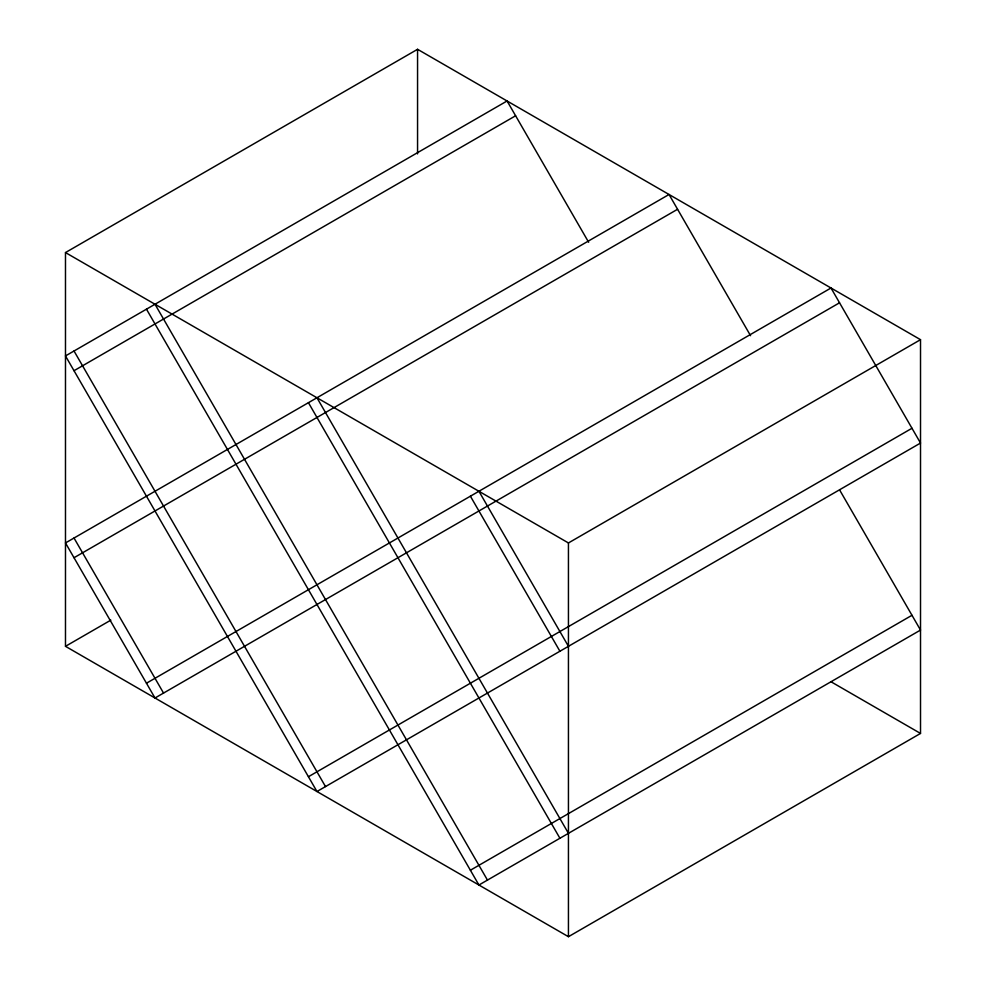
<?xml version="1.0" encoding="UTF-8"?>
<svg xmlns="http://www.w3.org/2000/svg" width="986" height="986" viewBox="0 0 986 986"><rect width="100%" height="100%" fill="white"/><g stroke="black" fill="none" stroke-linecap="round" stroke-linejoin="round"><path stroke-width="1.48" d="M65.483 252.564L417.559 49.3L920.517 339.677L920.517 733.436L568.441 936.7L65.483 646.323L65.483 252.564L568.441 542.953L920.517 339.677M74.024 370.711L515.604 115.769M74.024 557.731L677.567 209.279M65.483 646.323L110.826 620.145M146.47 683.212L831.001 287.998L920.517 443.047L316.962 791.511L65.483 355.934L507.075 100.979L588.654 242.273M839.53 302.788L154.999 698.002L65.483 542.953L669.038 194.489L750.556 335.684M308.433 776.721L911.976 428.269M470.396 870.231L911.976 615.289M831.136 681.831L920.517 733.436M839.764 490.202L920.517 630.066L478.925 885.021L146.47 309.173M478.925 491.262L568.441 646.311M470.396 496.192L559.912 651.241M316.962 397.752L568.441 833.33M308.433 402.682L559.912 838.26M154.999 304.255L487.466 880.091M74.024 351.004L325.503 786.582M74.024 538.023L163.54 693.072M568.441 542.953L568.441 936.7M417.559 49.3L417.559 153.89"/></g></svg>
